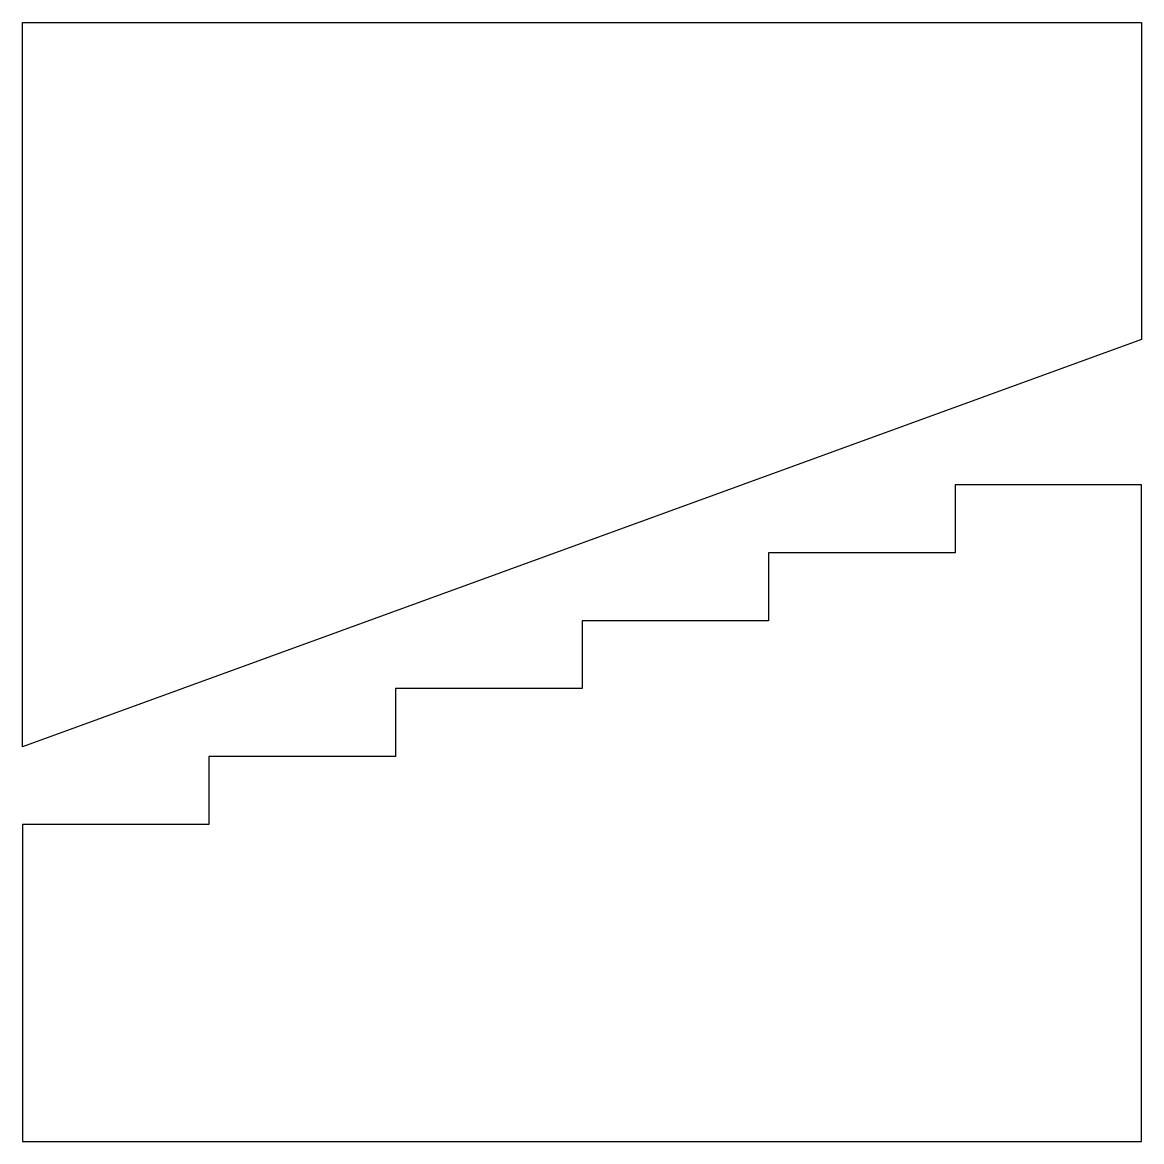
# Model space of a CAD drawing. Header units: millimetres. Extents: x 0 to 25, y 0 to 25.
import ezdxf

# ---------------------------------------------------------------- set-up
doc = ezdxf.new("R2010")
doc.units = ezdxf.units.MM
doc.layers.add('MARK', color=7, linetype='CONTINUOUS')

msp = doc.modelspace()

# ---------------------------------------------------------------- linework, layer by layer
at = {"layer": 'MARK'}
for points in [[(0, 25), (25, 25), (25, 17.9143), (0, 8.815)], [(0, 0), (25, 0), (25, 14.6684), (20.8333, 14.6684), (20.8333, 13.1519), (16.6667, 13.1519), (16.6667, 11.6354), (12.5, 11.6354), (12.5, 10.1188), (8.3333, 10.1188), (8.3333, 8.6023), (4.1667, 8.6023), (4.1667, 7.0857), (0, 7.0857)]]:
    msp.add_lwpolyline(points, close=True, dxfattribs=at)

doc.saveas('drawing.dxf')
